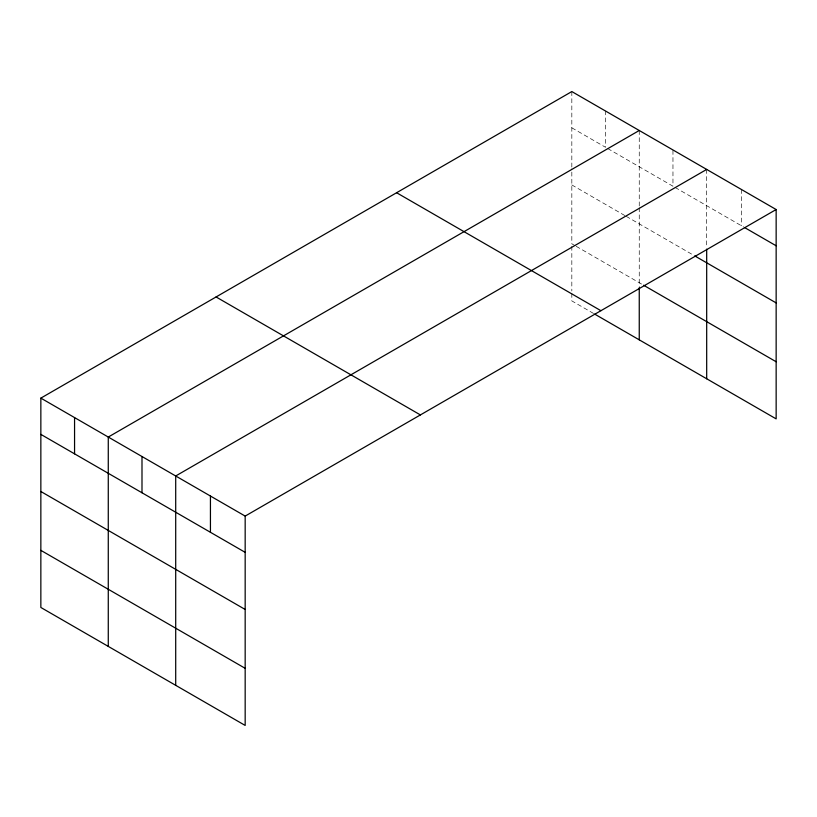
<?xml version="1.0" encoding="UTF-8"?>
<svg xmlns="http://www.w3.org/2000/svg" width="817" height="817" viewBox="0 0 817 817"><rect width="100%" height="100%" fill="white"/><g stroke="black" fill="none" stroke-linecap="round" stroke-linejoin="round"><path stroke-width="0.61" stroke-dasharray="4.08 3.06" d="M571.829 91.565L571.829 167.556M571.829 127.82L605.54 147.285L605.54 111.03M607.715 148.541L672.963 186.215L672.963 149.96M675.138 187.471L743.582 226.983M571.829 184.938L625.117 215.708M626.2 216.331L693.633 255.261M575.086 245.672L571.829 243.793L571.829 168.802M576.179 246.305L642.519 284.602M593.581 313.473L571.829 300.911L571.829 292.22M741.417 189.473L741.417 225.727M706.685 169.425L706.685 246.652M639.251 130.495L639.251 206.487M639.251 207.722L639.251 286.45M571.829 246.274L571.829 290.985"/><path stroke-width="1.23" d="M40.85 398.124L245.171 516.089L245.171 725.435L40.85 607.47L40.85 398.124L571.829 91.565L776.15 209.53L776.15 418.876L594.664 314.096M639.251 130.495L108.273 437.044L108.273 646.4M706.685 169.425L175.706 475.974L175.706 685.33M245.171 516.089L776.15 209.53M744.675 227.606L776.15 245.784M694.716 255.895L776.15 302.903M643.602 285.235L776.15 361.757M396.602 192.73L600.924 310.695M216.076 296.959L420.398 414.924M40.85 434.378L245.171 552.343M40.85 491.497L245.171 609.462M40.85 550.352L245.171 668.316M706.685 249.134L706.685 378.771M639.251 287.686L639.251 339.841M210.439 496.031L210.439 532.286M141.995 456.509L141.995 492.763M74.561 417.589L74.561 453.843"/></g></svg>
